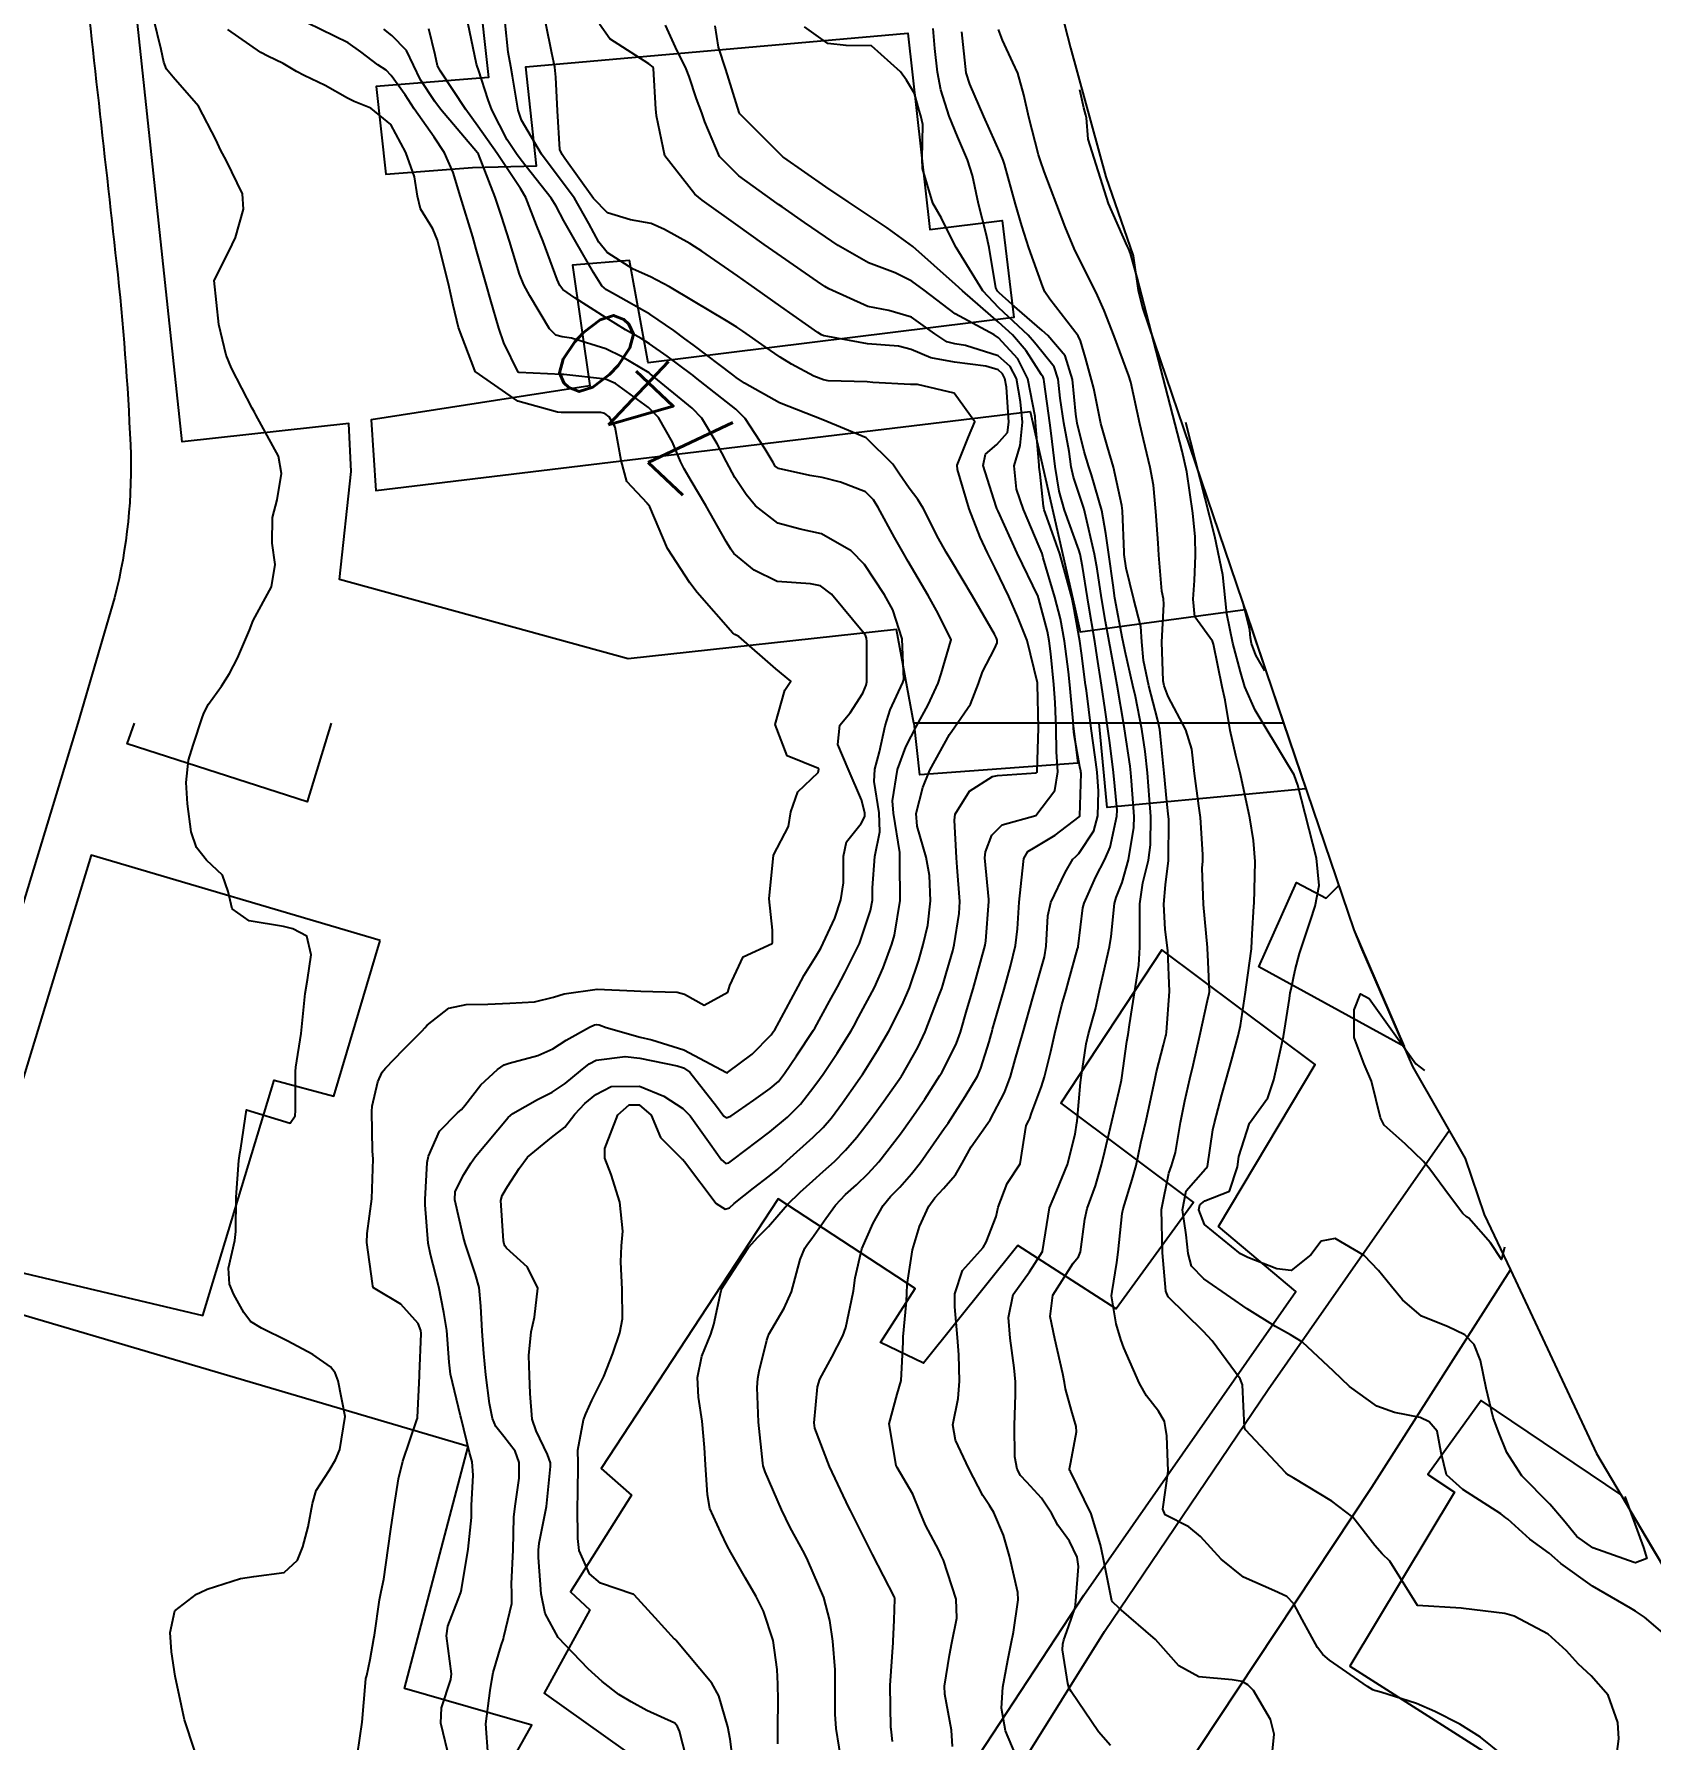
# Model space of a CAD drawing. Header units: metres. Extents: x 318500 to 325275, y 7408834 to 7428799.
# Drawn here: x 320475.8 to 320550, y 7410453.4 to 7410531.6 of the extents above; entities that cross this region are included whole.
import ezdxf
from ezdxf.enums import TextEntityAlignment as Align

# ---------------------------------------------------------------- set-up
doc = ezdxf.new("R2010")
doc.units = ezdxf.units.M
doc.header["$MEASUREMENT"] = 0
for name, color, linetype in [('Area', 45, 'Continuous'), ('Cotas', 45, 'Continuous'), ('Curvas de Nivel 1m', 11, 'Continuous'), ('Curvas de Nivel 5m', 15, 'Continuous'), ('Edificações', 30, 'Continuous'), ('Vias Primárias', 230, 'Continuous')]:
    doc.layers.add(name, color=color, linetype=linetype)
doc.styles.add('Style-STANDARD', font='STANDARD.shx')

msp = doc.modelspace()

# ---------------------------------------------------------------- linework, layer by layer
at = {"layer": 'Area'}
msp.add_lwpolyline([(320522.245, 7410535.217), (320523.335, 7410530.979), (320524.963, 7410525.054), (320526.216, 7410521.432), (320526.441, 7410519.848), (320526.64, 7410519.051), (320536.331, 7410490.524), (320536.65, 7410489.734), (320539.031, 7410484.267), (320541.446, 7410480.039), (320542.316, 7410477.469), (320543.518, 7410474.936), (320547.46, 7410466.513), (320554.254, 7410455.056)], dxfattribs=at)
at = {"layer": 'Curvas de Nivel 1m', "flags": 128}
for points, elevation in [([(320483.159, 7410452.904), (320482.702, 7410454.305), (320482.557, 7410454.936), (320482.274, 7410456.309), (320482.105, 7410457.423), (320482.037, 7410458.312), (320482.25, 7410459.305), (320483.256, 7410460.059), (320483.416, 7410460.14), (320483.738, 7410460.293), (320485.265, 7410460.781), (320485.876, 7410460.871), (320487.268, 7410461.061), (320487.881, 7410461.627), (320488.12, 7410462.232), (320488.37, 7410463.153), (320488.569, 7410464.227), (320488.733, 7410464.812), (320489.333, 7410465.735), (320489.618, 7410466.216), (320489.828, 7410466.696), (320490.071, 7410468.209), (320489.749, 7410469.85), (320489.609, 7410470.217), (320489.394, 7410470.495), (320488.578, 7410471.053), (320487.412, 7410471.683), (320486.233, 7410472.258), (320485.732, 7410472.574), (320485.427, 7410472.98), (320484.96, 7410473.802), (320484.757, 7410474.28), (320484.719, 7410475.013), (320485.01, 7410476.277), (320485.054, 7410476.699), (320485.076, 7410478.276), (320485.193, 7410479.951), (320485.235, 7410480.274), (320485.282, 7410480.516), (320485.55, 7410482.27), (320487.541, 7410481.66), (320487.778, 7410482.006), (320487.789, 7410482.238), (320487.788, 7410484.026), (320487.807, 7410484.238), (320488.05, 7410485.781), (320488.103, 7410486.235), (320488.241, 7410487.616), (320488.337, 7410488.233), (320488.502, 7410489.377), (320488.315, 7410490.233), (320487.665, 7410490.574), (320487.236, 7410490.677), (320485.67, 7410490.948), (320484.887, 7410491.491), (320484.699, 7410492.285), (320484.437, 7410493.035), (320483.701, 7410493.718), (320483.247, 7410494.305), (320483.009, 7410495.018), (320482.844, 7410496.309), (320482.776, 7410497.283), (320482.884, 7410498.309), (320483.089, 7410498.995), (320483.521, 7410500.303), (320483.594, 7410500.501), (320483.799, 7410500.871), (320484.393, 7410501.709), (320484.758, 7410502.286), (320485.126, 7410502.985), (320485.673, 7410504.273), (320485.854, 7410504.708), (320486.683, 7410506.258), (320486.861, 7410507.28), (320486.719, 7410508.258), (320486.732, 7410509.443), (320486.946, 7410510.255), (320487.152, 7410511.462), (320487.007, 7410512.254), (320485.978, 7410514.143), (320485.907, 7410514.271), (320485.809, 7410514.446), (320484.855, 7410516.287), (320484.609, 7410516.884), (320484.269, 7410518.296), (320484.06, 7410520.3), (320484.736, 7410521.634), (320485.031, 7410522.286), (320485.408, 7410523.585), (320485.363, 7410524.281), (320484.625, 7410525.8), (320484.345, 7410526.297), (320484.147, 7410526.746), (320483.348, 7410528.308), (320482.183, 7410529.632), (320481.868, 7410530.006), (320481.758, 7410530.326), (320481.626, 7410530.901), (320481.278, 7410532.334)], 737), ([(320494.87, 7410452.428), (320494.463, 7410454.147), (320494.483, 7410454.852), (320494.921, 7410456.143), (320494.945, 7410456.402), (320494.714, 7410458.145), (320494.78, 7410458.601), (320495.255, 7410459.811), (320495.341, 7410460.057), (320495.367, 7410460.138), (320495.4, 7410460.276), (320495.717, 7410462.133), (320495.856, 7410463.577), (320495.87, 7410464.132), (320495.945, 7410465.517), (320495.899, 7410466.132), (320495.766, 7410466.555), (320495.382, 7410468.14), (320495.361, 7410468.238), (320494.899, 7410470.145), (320494.841, 7410470.702), (320494.726, 7410472.147), (320494.592, 7410472.985), (320494.36, 7410474.151), (320493.976, 7410475.644), (320493.873, 7410476.156), (320493.742, 7410477.912), (320493.736, 7410478.158), (320493.831, 7410479.851), (320493.884, 7410480.156), (320494.398, 7410481.295), (320495.222, 7410482.143), (320495.402, 7410482.291), (320495.555, 7410482.478), (320496.285, 7410483.414), (320497.063, 7410484.118), (320497.365, 7410484.332), (320497.585, 7410484.42), (320498.913, 7410484.767), (320499.595, 7410485.078), (320500.204, 7410485.471), (320501.279, 7410486.063), (320501.508, 7410486.165), (320501.611, 7410486.19), (320501.722, 7410486.17), (320502.04, 7410486.054), (320503.604, 7410485.608), (320504.137, 7410485.487), (320505.595, 7410485.025), (320507.556, 7410483.98), (320507.58, 7410483.966), (320507.608, 7410483.98), (320508.736, 7410484.82), (320509.606, 7410485.713), (320509.706, 7410485.851), (320509.769, 7410485.948), (320509.976, 7410486.307), (320510.846, 7410487.932), (320511.117, 7410488.449), (320511.651, 7410489.313), (320511.879, 7410489.695), (320511.993, 7410489.917), (320512.522, 7410491.067), (320512.81, 7410491.909), (320512.918, 7410492.688), (320512.92, 7410493.908), (320513.059, 7410494.568), (320513.733, 7410495.401), (320513.91, 7410495.725), (320513.908, 7410495.897), (320513.749, 7410496.49), (320513.139, 7410497.906), (320512.669, 7410499.023), (320512.757, 7410499.91), (320513.228, 7410500.477), (320513.812, 7410501.386), (320513.965, 7410501.75), (320513.998, 7410501.897), (320513.994, 7410503.752), (320513.981, 7410503.898), (320513.948, 7410503.996), (320513.852, 7410504.14), (320512.378, 7410505.915), (320511.876, 7410506.307), (320511.408, 7410506.396), (320509.878, 7410506.499), (320508.833, 7410507.018), (320507.897, 7410507.79), (320507.756, 7410507.981), (320507.548, 7410508.341), (320506.613, 7410509.993), (320505.941, 7410511.117), (320505.61, 7410511.668), (320505.453, 7410512.007), (320505.081, 7410512.895), (320504.445, 7410514.023), (320503.987, 7410514.478), (320502.473, 7410515.583), (320502.006, 7410515.788), (320500.098, 7410515.99), (320500.009, 7410515.993), (320498.029, 7410516.09), (320498.01, 7410516.097), (320497.353, 7410517.45), (320497.116, 7410518.124), (320496.737, 7410519.442), (320496.543, 7410520.133), (320496.084, 7410521.745), (320495.974, 7410522.141), (320495.92, 7410522.313), (320495.364, 7410524.147), (320495.019, 7410525.259), (320494.624, 7410526.155), (320494.151, 7410526.879), (320493.238, 7410528.174), (320492.818, 7410528.822), (320492.185, 7410529.708), (320491.942, 7410529.948), (320491.571, 7410530.199), (320490.786, 7410530.798), (320490.205, 7410531.205), (320488.332, 7410532.125)], 739), ([(320507.905, 7410451.969), (320507.731, 7410453.413), (320507.627, 7410453.973), (320507.201, 7410455.397), (320506.884, 7410455.983), (320505.23, 7410457.956), (320505.206, 7410457.977), (320505.179, 7410458.001), (320504.283, 7410458.976), (320503.328, 7410460.029), (320503.29, 7410460.06), (320503.26, 7410460.07), (320501.778, 7410460.565), (320501.269, 7410461), (320500.803, 7410462.065), (320500.743, 7410462.61), (320500.72, 7410464.066), (320500.74, 7410464.645), (320500.76, 7410466.066), (320500.745, 7410466.671), (320501.006, 7410468.064), (320501.103, 7410468.332), (320501.379, 7410468.951), (320501.929, 7410470.052), (320502.345, 7410471.106), (320502.67, 7410472.041), (320502.784, 7410472.685), (320502.78, 7410474.04), (320502.718, 7410475.297), (320502.745, 7410476.041), (320502.811, 7410476.709), (320502.674, 7410478.042), (320502.264, 7410479.303), (320501.977, 7410480.053), (320501.974, 7410480.493), (320502.568, 7410482.045), (320503.091, 7410482.503), (320503.557, 7410482.5), (320504.102, 7410482.022), (320504.533, 7410481.008), (320505.53, 7410480.018), (320505.55, 7410480), (320505.628, 7410479.9), (320507.08, 7410477.984), (320507.496, 7410477.724), (320507.691, 7410477.783), (320507.909, 7410477.974), (320508.797, 7410478.674), (320509.519, 7410479.232), (320509.909, 7410479.559), (320510.333, 7410479.938), (320511.541, 7410481.024), (320511.996, 7410481.465), (320512.374, 7410481.912), (320512.877, 7410482.59), (320513.575, 7410483.578), (320513.708, 7410483.768), (320513.795, 7410483.897), (320514.491, 7410484.992), (320515.004, 7410485.879), (320515.622, 7410487.083), (320515.95, 7410487.865), (320516.375, 7410489.134), (320516.582, 7410489.856), (320516.789, 7410490.738), (320516.912, 7410491.852), (320516.871, 7410493.022), (320516.719, 7410493.855), (320516.309, 7410495.283), (320516.258, 7410495.862), (320516.56, 7410497.056), (320516.879, 7410497.853), (320517.786, 7410499.489), (320518.038, 7410499.838), (320518.754, 7410500.883), (320519.11, 7410501.827), (320519.294, 7410502.36), (320519.844, 7410503.411), (320519.979, 7410503.687), (320519.973, 7410503.818), (320519.939, 7410503.907), (320519.853, 7410504.091), (320518.848, 7410505.83), (320517.894, 7410507.421), (320517.638, 7410507.844), (320517.28, 7410508.479), (320516.587, 7410509.86), (320516.336, 7410510.266), (320515.939, 7410510.779), (320515.493, 7410511.425), (320515.19, 7410511.881), (320513.968, 7410513.094), (320511.98, 7410513.92), (320509.991, 7410514.696), (320508.387, 7410515.591), (320508.008, 7410515.865), (320507.854, 7410515.982), (320506.024, 7410517.363), (320505.653, 7410517.632), (320505.138, 7410518.013), (320504.041, 7410518.759), (320502.465, 7410519.643), (320502.057, 7410519.874), (320501.847, 7410520.062), (320501.456, 7410520.679), (320500.644, 7410522.074), (320500.1, 7410523.046), (320499.742, 7410523.721), (320499.51, 7410524.089), (320498.136, 7410525.818), (320497.922, 7410526.113), (320497.505, 7410526.765), (320496.8, 7410528.131), (320496.634, 7410528.592), (320496.188, 7410529.965), (320496.123, 7410530.141), (320496.097, 7410530.235), (320495.695, 7410532.145)], 742), ([(320509.909, 7410453.199), (320509.909, 7410453.939), (320509.933, 7410455.205), (320509.913, 7410455.939), (320509.883, 7410456.606), (320509.699, 7410457.943), (320509.25, 7410459.289), (320508.913, 7410459.955), (320508.432, 7410460.803), (320507.751, 7410461.973), (320507.595, 7410462.277), (320507.299, 7410462.889), (320506.79, 7410463.985), (320506.681, 7410464.625), (320506.596, 7410465.987), (320506.549, 7410466.791), (320506.436, 7410467.989), (320506.276, 7410469.096), (320506.233, 7410469.992), (320506.422, 7410470.972), (320506.838, 7410471.986), (320506.985, 7410472.426), (320507.317, 7410473.981), (320507.35, 7410474.082), (320507.453, 7410474.252), (320508.572, 7410475.963), (320508.995, 7410476.439), (320509.485, 7410476.923), (320509.962, 7410477.474), (320510.364, 7410477.937), (320510.935, 7410478.502), (320511.517, 7410479.021), (320511.992, 7410479.446), (320512.509, 7410479.91), (320513.023, 7410480.417), (320513.541, 7410481.019), (320514.206, 7410481.89), (320514.772, 7410482.672), (320515.579, 7410483.819), (320515.6, 7410483.85), (320515.613, 7410483.87), (320516.329, 7410485.13), (320516.677, 7410485.854), (320517.317, 7410487.535), (320517.435, 7410487.843), (320517.485, 7410487.989), (320517.64, 7410488.519), (320517.934, 7410489.56), (320518.002, 7410489.837), (320518.232, 7410491.284), (320518.256, 7410491.834), (320518.143, 7410493.399), (320518.102, 7410493.836), (320518.01, 7410495.563), (320518.048, 7410495.837), (320518.703, 7410496.883), (320519.766, 7410497.559), (320519.982, 7410497.601), (320521.769, 7410497.73), (320521.803, 7410497.756), (320521.807, 7410497.789), (320521.808, 7410497.827), (320521.876, 7410499.789), (320521.829, 7410501.78), (320521.821, 7410501.852), (320521.343, 7410503.798), (320520.926, 7410504.869), (320520.508, 7410505.81), (320519.889, 7410507.114), (320519.53, 7410507.824), (320519.2, 7410508.538), (320518.693, 7410509.832), (320518.148, 7410511.638), (320518.143, 7410511.838), (320518.662, 7410513.141), (320518.954, 7410513.83), (320518, 7410515.144), (320516.326, 7410515.544), (320516.005, 7410515.536), (320514.267, 7410515.636), (320514.006, 7410515.654), (320512.22, 7410515.705), (320512.007, 7410515.745), (320511.572, 7410515.927), (320510.545, 7410516.472), (320510.018, 7410516.797), (320509.327, 7410517.264), (320508.306, 7410517.976), (320508.033, 7410518.165), (320507.565, 7410518.457), (320506.05, 7410519.366), (320504.952, 7410520.017), (320504.067, 7410520.477), (320503.285, 7410520.829), (320502.083, 7410521.584), (320501.702, 7410522.064), (320501.243, 7410522.924), (320500.584, 7410524.075), (320500.12, 7410524.713), (320499.079, 7410526.096), (320498.163, 7410527.665), (320498.004, 7410528.112), (320497.741, 7410529.672), (320497.66, 7410530.118), (320497.546, 7410530.773), (320497.402, 7410532.122)], 743), ([(320512.866, 7410452.192), (320512.59, 7410453.906), (320512.536, 7410454.561), (320512.541, 7410455.907), (320512.537, 7410456.587), (320512.44, 7410457.908), (320512.3, 7410458.854), (320512.016, 7410459.912), (320511.285, 7410461.614), (320511.129, 7410461.922), (320510.485, 7410463.116), (320510.074, 7410463.939), (320509.336, 7410465.674), (320509.247, 7410465.951), (320509.223, 7410466.071), (320509.033, 7410467.955), (320508.973, 7410469.543), (320508.993, 7410469.956), (320509.063, 7410470.287), (320509.416, 7410471.715), (320509.469, 7410471.9), (320509.486, 7410471.949), (320510.198, 7410473.179), (320510.537, 7410473.934), (320510.945, 7410475.408), (320511.153, 7410475.925), (320511.28, 7410476.116), (320511.477, 7410476.38), (320512.113, 7410477.291), (320512.56, 7410477.909), (320513.017, 7410478.395), (320513.514, 7410478.839), (320514.06, 7410479.353), (320514.54, 7410479.885), (320515.543, 7410481.175), (320516.034, 7410481.863), (320516.652, 7410482.765), (320517.351, 7410483.843), (320517.435, 7410483.989), (320517.586, 7410484.271), (320518.106, 7410485.331), (320518.287, 7410485.833), (320518.589, 7410486.862), (320518.866, 7410487.828), (320519.034, 7410488.431), (320519.425, 7410489.822), (320519.457, 7410490.028), (320519.591, 7410491.821), (320519.59, 7410491.922), (320519.41, 7410493.823), (320519.432, 7410494.105), (320519.726, 7410494.872), (320520.208, 7410495.337), (320521.74, 7410495.777), (320522.621, 7410496.913), (320522.761, 7410497.775), (320522.7, 7410498.697), (320522.676, 7410499.777), (320522.635, 7410500.95), (320522.569, 7410501.779), (320522.435, 7410503.187), (320522.363, 7410503.782), (320522.28, 7410504.209), (320521.87, 7410505.754), (320521.861, 7410505.782), (320521.847, 7410505.814), (320520.886, 7410507.805), (320520.012, 7410509.736), (320519.98, 7410509.819), (320519.964, 7410509.853), (320519.931, 7410509.942), (320519.331, 7410511.826), (320519.434, 7410512.349), (320519.964, 7410512.785), (320520.448, 7410513.338), (320520.514, 7410513.812), (320520.399, 7410515.419), (320520.332, 7410515.815), (320520.222, 7410516.027), (320520.014, 7410516.209), (320519.459, 7410516.382), (320518.017, 7410516.555), (320516.925, 7410516.762), (320516.023, 7410517.141), (320515.441, 7410517.295), (320514.025, 7410517.395), (320512.212, 7410517.734), (320512.029, 7410517.772), (320511.923, 7410517.815), (320511.754, 7410517.924), (320510.047, 7410519.111), (320508.847, 7410519.968), (320508.068, 7410520.519), (320506.434, 7410521.647), (320506.088, 7410521.869), (320505.872, 7410522.003), (320504.716, 7410522.641), (320504.099, 7410522.923), (320503.151, 7410523.095), (320502.103, 7410523.403), (320501.466, 7410524.066), (320500.137, 7410525.902), (320500.015, 7410526.082), (320499.911, 7410526.316), (320499.809, 7410528.085), (320499.73, 7410529.632), (320499.678, 7410530.088), (320499.55, 7410530.739), (320499.265, 7410532.094)], 744), ([(320517.919, 7410453.082), (320517.88, 7410453.833), (320517.57, 7410455.471), (320517.552, 7410455.837), (320517.794, 7410457.264), (320517.901, 7410457.833), (320518.116, 7410458.963), (320518.098, 7410459.832), (320517.508, 7410461.617), (320517.406, 7410461.839), (320517.292, 7410462.079), (320516.687, 7410463.233), (320516.428, 7410463.853), (320516.108, 7410464.645), (320515.394, 7410465.869), (320515.341, 7410465.969), (320515.023, 7410467.875), (320515.384, 7410469.242), (320515.57, 7410469.867), (320515.658, 7410471.625), (320515.669, 7410471.866), (320515.82, 7410473.488), (320515.834, 7410473.864), (320515.853, 7410474.263), (320516.097, 7410475.861), (320516.412, 7410476.93), (320516.845, 7410477.85), (320517.114, 7410478.238), (320517.512, 7410478.666), (320518.067, 7410479.29), (320518.361, 7410479.832), (320518.788, 7410480.577), (320519.548, 7410481.662), (320519.65, 7410481.818), (320520.31, 7410483.068), (320520.582, 7410483.805), (320520.804, 7410484.589), (320521.153, 7410485.797), (320521.627, 7410487.469), (320521.717, 7410487.789), (320522.144, 7410489.292), (320522.225, 7410489.782), (320522.291, 7410491.171), (320522.431, 7410491.779), (320523.1, 7410493.165), (320523.438, 7410493.764), (320523.576, 7410493.899), (320523.714, 7410494.024), (320524.409, 7410495.074), (320524.591, 7410495.751), (320524.624, 7410496.884), (320524.567, 7410497.752), (320524.473, 7410498.449), (320524.284, 7410499.755), (320524.065, 7410501.508), (320524.032, 7410501.758), (320523.842, 7410503.209), (320523.764, 7410503.761), (320523.482, 7410505.381), (320523.393, 7410505.767), (320523.21, 7410506.44), (320522.843, 7410507.776), (320522.257, 7410509.453), (320522.133, 7410509.787), (320522.095, 7410509.951), (320521.946, 7410511.425), (320521.905, 7410511.746), (320521.903, 7410511.791), (320521.904, 7410511.838), (320521.739, 7410513.794), (320521.709, 7410514.069), (320521.383, 7410515.799), (320520.923, 7410516.71), (320520.029, 7410517.684), (320519.842, 7410517.822), (320518.044, 7410518.78), (320516.631, 7410519.861), (320516.066, 7410520.28), (320515.302, 7410520.651), (320514.078, 7410521.11), (320512.675, 7410521.914), (320512.094, 7410522.314), (320511.139, 7410522.973), (320510.107, 7410523.68), (320509.948, 7410523.792), (320509.717, 7410523.956), (320508.127, 7410525.1), (320507.243, 7410525.989), (320506.571, 7410527.589), (320506.427, 7410527.997), (320506.176, 7410528.636), (320505.839, 7410529.658), (320505.706, 7410530.007), (320505.215, 7410531.005), (320504.759, 7410532.022)], 746), ([(320490.629, 7410452.727), (320490.85, 7410454.195), (320490.996, 7410455.991), (320491.023, 7410456.193), (320491.057, 7410456.337), (320491.213, 7410457.072), (320491.388, 7410458.027), (320491.408, 7410458.187), (320491.642, 7410459.797), (320491.727, 7410460.183), (320491.84, 7410460.756), (320492.043, 7410462.179), (320492.167, 7410463.051), (320492.334, 7410464.175), (320492.511, 7410465.355), (320492.713, 7410466.169), (320493.359, 7410468.055), (320493.381, 7410468.138), (320493.386, 7410468.16), (320493.471, 7410470.076), (320493.476, 7410470.159), (320493.558, 7410472.019), (320493.54, 7410472.159), (320493.423, 7410472.474), (320492.622, 7410473.362), (320491.439, 7410474.072), (320491.366, 7410474.118), (320491.331, 7410474.192), (320491.318, 7410474.316), (320491.06, 7410476.196), (320491.072, 7410476.6), (320491.29, 7410478.193), (320491.358, 7410480.032), (320491.343, 7410480.193), (320491.329, 7410480.387), (320491.284, 7410482.194), (320491.309, 7410482.439), (320491.571, 7410483.565), (320491.765, 7410483.999), (320491.911, 7410484.185), (320492.733, 7410485.032), (320493.606, 7410485.894), (320493.73, 7410486.037), (320493.836, 7410486.158), (320494.828, 7410486.938), (320495.62, 7410487.098), (320496.615, 7410487.12), (320497.621, 7410487.169), (320498.76, 7410487.231), (320499.624, 7410487.445), (320500.106, 7410487.595), (320501.627, 7410487.801), (320503.329, 7410487.736), (320503.627, 7410487.713), (320505.289, 7410487.668), (320505.626, 7410487.58), (320506.537, 7410487.074), (320507.627, 7410487.667), (320507.707, 7410487.979), (320508.329, 7410489.291), (320509.659, 7410489.907), (320509.675, 7410489.935), (320509.668, 7410490.507), (320509.523, 7410491.953), (320509.71, 7410493.95), (320510.409, 7410495.26), (320510.513, 7410495.938), (320510.835, 7410496.853), (320511.767, 7410497.75), (320511.788, 7410497.902), (320511.784, 7410497.92), (320510.339, 7410498.505), (320509.79, 7410499.95), (320510.238, 7410501.52), (320510.507, 7410501.94), (320509.828, 7410502.505), (320508.126, 7410503.976), (320507.946, 7410504.074), (320507.852, 7410504.138), (320506.215, 7410505.997), (320505.877, 7410506.436), (320504.86, 7410508.016), (320504.035, 7410509.922), (320503.962, 7410510.03), (320503.949, 7410510.048), (320503.931, 7410510.082), (320502.99, 7410511.093), (320502.72, 7410512.048), (320502.45, 7410513.575), (320502.183, 7410514.057), (320501.982, 7410514.207), (320501.798, 7410514.246), (320499.983, 7410514.256), (320499.802, 7410514.263), (320497.99, 7410514.779), (320496.031, 7410516.14), (320496.01, 7410516.184), (320495.261, 7410518.148), (320495.02, 7410519.175), (320494.806, 7410520.153), (320494.387, 7410521.855), (320494.305, 7410522.158), (320494.095, 7410522.676), (320493.524, 7410523.589), (320493.39, 7410524.171), (320493.241, 7410525.056), (320492.849, 7410526.179), (320492.159, 7410527.468), (320491.243, 7410528.204), (320490.48, 7410528.522), (320490.175, 7410528.676), (320489.158, 7410529.252), (320488.185, 7410529.714), (320487.839, 7410529.897), (320487.232, 7410530.254), (320486.519, 7410530.589), (320486.197, 7410530.767), (320484.684, 7410531.822)], 738), ([(320505.861, 7410451.993), (320505.401, 7410453.773), (320505.316, 7410453.999), (320505.182, 7410454.143), (320503.899, 7410454.728), (320503.191, 7410455.122), (320502.619, 7410455.464), (320501.861, 7410456.05), (320501.209, 7410456.639), (320499.842, 7410458.074), (320499.246, 7410459.175), (320499.063, 7410460.083), (320498.94, 7410461.748), (320498.941, 7410462.085), (320498.971, 7410462.399), (320499.31, 7410464.08), (320499.492, 7410465.924), (320499.479, 7410466.079), (320499.346, 7410466.465), (320498.833, 7410467.559), (320498.64, 7410468.091), (320498.556, 7410469.271), (320498.518, 7410470.093), (320498.486, 7410471.012), (320498.605, 7410472.092), (320498.759, 7410472.761), (320498.901, 7410474.088), (320498.428, 7410475.064), (320497.468, 7410475.928), (320497.392, 7410476.034), (320497.363, 7410476.112), (320497.326, 7410476.259), (320497.211, 7410478.114), (320497.268, 7410478.349), (320497.51, 7410478.759), (320498.046, 7410479.578), (320498.428, 7410480.097), (320499.539, 7410481.002), (320500.143, 7410481.475), (320500.603, 7410482.069), (320501.058, 7410482.564), (320501.564, 7410482.973), (320502.273, 7410483.346), (320503.57, 7410483.353), (320504.679, 7410482.897), (320505.555, 7410482.341), (320505.889, 7410481.997), (320506.803, 7410480.722), (320507.332, 7410479.982), (320507.528, 7410479.815), (320507.667, 7410479.839), (320507.852, 7410479.975), (320509.543, 7410481.259), (320510.356, 7410481.938), (320510.948, 7410482.54), (320511.571, 7410483.325), (320511.82, 7410483.674), (320511.992, 7410483.916), (320512.631, 7410484.873), (320513.276, 7410485.903), (320513.399, 7410486.115), (320513.616, 7410486.518), (320514.344, 7410487.889), (320514.748, 7410488.779), (320515.143, 7410489.878), (320515.263, 7410490.279), (320515.528, 7410491.872), (320515.503, 7410493.668), (320515.515, 7410493.873), (320515.515, 7410494.071), (320515.226, 7410495.878), (320515.179, 7410496.448), (320515.397, 7410497.876), (320515.781, 7410498.922), (320516.266, 7410499.863), (320516.811, 7410500.849), (320517.268, 7410501.848), (320517.406, 7410502.267), (320517.849, 7410503.785), (320517.865, 7410503.825), (320517.85, 7410503.878), (320517.184, 7410505.171), (320516.813, 7410505.856), (320515.893, 7410507.419), (320515.627, 7410507.874), (320515.271, 7410508.518), (320514.511, 7410509.891), (320514.294, 7410510.255), (320513.937, 7410510.617), (320512.795, 7410511.058), (320511.943, 7410511.265), (320511.386, 7410511.37), (320509.947, 7410511.683), (320509.795, 7410511.798), (320509.694, 7410511.954), (320509.34, 7410512.579), (320508.42, 7410513.973), (320507.986, 7410514.4), (320506.142, 7410515.865), (320506.01, 7410515.97), (320505.971, 7410516.001), (320504.838, 7410516.837), (320504.024, 7410517.408), (320503.639, 7410517.649), (320502.934, 7410518.046), (320502.038, 7410518.588), (320500.607, 7410519.519), (320500.057, 7410519.893), (320499.907, 7410520.082), (320499.794, 7410520.354), (320499.145, 7410522.094), (320498.839, 7410522.84), (320498.356, 7410524.106), (320498.116, 7410524.533), (320497.036, 7410526.127), (320496.159, 7410527.383), (320495.603, 7410528.146), (320494.438, 7410529.907), (320494.31, 7410530.159), (320494.197, 7410530.658), (320493.904, 7410531.854)], 741), ([(320521.152, 7410451.912), (320520.358, 7410453.802), (320520.168, 7410454.833), (320520.238, 7410455.805), (320520.456, 7410457.035), (320520.612, 7410457.799), (320520.716, 7410458.32), (320520.941, 7410459.795), (320520.922, 7410460.138), (320520.536, 7410461.801), (320520.267, 7410462.772), (320519.828, 7410463.812), (320519.622, 7410464.123), (320519.322, 7410464.592), (320518.675, 7410465.827), (320518.063, 7410467.129), (320517.945, 7410467.834), (320518.179, 7410469.035), (320518.246, 7410469.831), (320518.208, 7410471.032), (320518.149, 7410471.833), (320518.031, 7410473.244), (320518.038, 7410473.834), (320518.387, 7410474.905), (320519.211, 7410475.823), (320519.336, 7410475.957), (320519.476, 7410476.206), (320519.931, 7410477.376), (320520.012, 7410477.812), (320520.434, 7410478.888), (320521.023, 7410479.798), (320521.302, 7410481.548), (320521.422, 7410481.792), (320521.467, 7410481.876), (320521.555, 7410482.121), (320522.013, 7410483.344), (320522.142, 7410483.782), (320522.432, 7410484.943), (320522.62, 7410485.775), (320522.94, 7410487.087), (320523.132, 7410487.767), (320523.243, 7410488.159), (320523.658, 7410489.657), (320523.684, 7410489.736), (320523.686, 7410489.76), (320523.903, 7410491.542), (320523.965, 7410491.757), (320524.497, 7410492.957), (320524.913, 7410493.748), (320525.151, 7410494.314), (320525.46, 7410495.743), (320525.471, 7410496.016), (320525.316, 7410497.745), (320525.14, 7410499.103), (320525.047, 7410499.747), (320524.928, 7410500.624), (320524.761, 7410501.751), (320524.564, 7410503.028), (320524.447, 7410503.754), (320524.161, 7410505.463), (320524.116, 7410505.758), (320523.891, 7410507.191), (320523.773, 7410507.762), (320523.717, 7410507.948), (320523.057, 7410509.773), (320522.81, 7410510.648), (320522.641, 7410511.78), (320522.451, 7410513.305), (320522.382, 7410513.784), (320522.13, 7410515.666), (320522.115, 7410515.788), (320522.09, 7410515.868), (320522.012, 7410515.987), (320521.298, 7410517.076), (320520.679, 7410517.81), (320520.039, 7410518.398), (320518.379, 7410519.837), (320518.064, 7410520.129), (320516.111, 7410521.87), (320514.93, 7410522.719), (320514.104, 7410523.272), (320513.146, 7410523.91), (320512.12, 7410524.61), (320510.187, 7410525.949), (320510.141, 7410525.983), (320509.085, 7410527.038), (320508.17, 7410527.954), (320508.154, 7410527.98), (320508.143, 7410528.008), (320507.522, 7410529.987), (320507.194, 7410531.002), (320507.041, 7410531.992)], 747), ([(320525.171, 7410453.122), (320524.621, 7410453.746), (320523.365, 7410455.601), (320523.271, 7410455.759), (320523.212, 7410455.966), (320522.969, 7410457.505), (320522.981, 7410457.764), (320523.027, 7410457.969), (320523.242, 7410458.559), (320523.556, 7410459.456), (320523.589, 7410459.757), (320523.705, 7410461.335), (320523.642, 7410461.756), (320523.297, 7410462.492), (320522.763, 7410463.226), (320522.461, 7410463.773), (320522.013, 7410464.472), (320521.331, 7410465.196), (320521.042, 7410465.501), (320520.885, 7410465.797), (320520.786, 7410466.361), (320520.761, 7410467.799), (320520.81, 7410469.225), (320520.816, 7410469.799), (320520.752, 7410470.447), (320520.563, 7410471.803), (320520.492, 7410472.747), (320520.715, 7410473.801), (320521.461, 7410474.843), (320522.049, 7410475.781), (320522.259, 7410477.008), (320522.381, 7410477.777), (320522.709, 7410478.575), (320523.199, 7410479.765), (320523.544, 7410481.155), (320523.63, 7410481.678), (320523.642, 7410481.759), (320523.803, 7410483.531), (320523.833, 7410483.757), (320524.057, 7410485.302), (320524.161, 7410485.754), (320524.478, 7410486.895), (320524.669, 7410487.75), (320524.851, 7410488.539), (320525.131, 7410489.745), (320525.196, 7410490.216), (320525.351, 7410491.743), (320525.427, 7410492.008), (320525.7, 7410492.7), (320525.991, 7410493.736), (320526.243, 7410495.222), (320526.252, 7410495.732), (320526.138, 7410497.361), (320526.106, 7410497.735), (320526.072, 7410498.035), (320525.812, 7410499.74), (320525.792, 7410499.852), (320525.473, 7410501.743), (320525.4, 7410502.171), (320525.104, 7410503.747), (320524.936, 7410504.672), (320524.752, 7410505.751), (320524.555, 7410507.089), (320524.441, 7410507.755), (320524.001, 7410509.687), (320523.983, 7410509.759), (320523.932, 7410509.919), (320523.468, 7410511.29), (320523.374, 7410511.769), (320523.272, 7410512.459), (320523.024, 7410513.774), (320522.863, 7410514.911), (320522.775, 7410515.779), (320522.585, 7410516.351), (320522.023, 7410517.051), (320521.693, 7410517.462), (320521.403, 7410517.799), (320520.048, 7410519.052), (320519.321, 7410519.827), (320518.09, 7410521.813), (320518.076, 7410521.84), (320517.418, 7410523.165), (320517.03, 7410523.856), (320516.554, 7410525.444), (320516.53, 7410525.864), (320516.569, 7410527.459), (320516.471, 7410527.865), (320516.402, 7410528.097), (320516.18, 7410528.878), (320515.808, 7410529.497), (320515.544, 7410529.88), (320514.208, 7410531.07), (320513.042, 7410531.077), (320512.209, 7410531.183), (320511.132, 7410531.936)], 748), ([(320532.544, 7410452.254), (320532.674, 7410453.638), (320532.516, 7410454.314), (320531.731, 7410455.652), (320531.467, 7410455.911), (320531.214, 7410456.053), (320530.749, 7410456.13), (320529.216, 7410456.266), (320528.299, 7410456.772), (320527.479, 7410457.706), (320527.234, 7410457.983), (320525.566, 7410459.424), (320525.26, 7410459.711), (320525.248, 7410459.74), (320525.24, 7410459.76), (320524.843, 7410461.744), (320524.711, 7410462.331), (320524.289, 7410463.75), (320523.339, 7410465.695), (320523.313, 7410465.734), (320523.297, 7410465.761), (320523.293, 7410465.809), (320523.345, 7410466.112), (320523.611, 7410467.513), (320523.59, 7410467.758), (320523.377, 7410468.488), (320523.108, 7410469.485), (320523.064, 7410469.765), (320522.991, 7410470.171), (320522.614, 7410471.772), (320522.407, 7410472.803), (320522.522, 7410473.774), (320523.465, 7410475.247), (320523.7, 7410475.525), (320523.79, 7410475.757), (320523.99, 7410477.257), (320524.108, 7410477.754), (320524.478, 7410478.788), (320524.765, 7410479.748), (320524.909, 7410480.373), (320525.237, 7410481.743), (320525.298, 7410481.999), (320525.571, 7410483.163), (320525.68, 7410483.637), (320525.697, 7410483.738), (320525.925, 7410485.415), (320525.98, 7410485.734), (320526.047, 7410486.166), (320526.294, 7410487.73), (320526.47, 7410488.905), (320526.516, 7410489.727), (320526.512, 7410490.893), (320526.524, 7410491.727), (320526.659, 7410492.685), (320526.909, 7410493.722), (320527.01, 7410494.432), (320527.015, 7410495.721), (320526.967, 7410496.507), (320526.868, 7410497.724), (320526.764, 7410498.71), (320526.613, 7410499.728), (320526.314, 7410501.231), (320526.2, 7410501.734), (320525.843, 7410503.287), (320525.749, 7410503.741), (320525.726, 7410503.867), (320525.378, 7410505.745), (320525.294, 7410506.331), (320525.101, 7410507.748), (320524.96, 7410508.704), (320524.768, 7410509.752), (320524.307, 7410511.395), (320524.183, 7410511.758), (320523.961, 7410512.469), (320523.639, 7410513.765), (320523.579, 7410514.174), (320523.434, 7410515.769), (320523.097, 7410516.85), (320522.302, 7410517.786), (320522.033, 7410518.016), (320520.657, 7410519.205), (320520.059, 7410519.746), (320519.993, 7410519.821), (320519.916, 7410519.968), (320519.609, 7410521.825), (320519.47, 7410522.453), (320519.124, 7410523.83), (320518.835, 7410525.127), (320518.62, 7410525.835), (320518.156, 7410526.911), (320517.771, 7410527.846), (320517.388, 7410529.057), (320517.231, 7410529.854), (320517.119, 7410530.943), (320517.045, 7410531.858)], 749), ([(320548.335, 7410452.256), (320548.48, 7410453.427), (320548.435, 7410454.184), (320547.991, 7410455.432), (320547.219, 7410456.311), (320546.632, 7410456.857), (320546.08, 7410457.457), (320545.241, 7410458.223), (320543.689, 7410459.058), (320543.255, 7410459.177), (320541.365, 7410459.412), (320541.259, 7410459.421), (320539.26, 7410459.55), (320537.978, 7410461.57), (320537.628, 7410461.91), (320537.297, 7410462.294), (320536.286, 7410463.59), (320535.321, 7410464.334), (320533.581, 7410465.382), (320533.338, 7410465.526), (320533.213, 7410465.632), (320531.369, 7410467.595), (320531.331, 7410467.66), (320531.322, 7410467.709), (320531.23, 7410469.662), (320531.117, 7410469.939), (320529.842, 7410471.676), (320529.427, 7410472.124), (320527.817, 7410473.704), (320527.709, 7410473.962), (320527.563, 7410475.709), (320527.511, 7410477.698), (320527.854, 7410479.376), (320527.965, 7410479.703), (320528.146, 7410480.311), (320528.381, 7410481.698), (320528.58, 7410482.68), (320528.817, 7410483.691), (320528.963, 7410484.316), (320529.271, 7410485.685), (320529.626, 7410487.295), (320529.699, 7410487.61), (320529.706, 7410487.679), (320529.651, 7410489.061), (320529.623, 7410489.681), (320529.615, 7410489.726), (320529.443, 7410491.684), (320529.383, 7410493.361), (320529.403, 7410493.685), (320529.408, 7410493.991), (320529.293, 7410495.687), (320529.225, 7410496.211), (320529.026, 7410497.691), (320528.899, 7410498.811), (320528.633, 7410499.697), (320527.813, 7410501.228), (320527.638, 7410501.713), (320527.592, 7410501.945), (320527.527, 7410503.715), (320527.614, 7410505.461), (320527.598, 7410505.714), (320527.525, 7410506.065), (320527.395, 7410507.718), (320527.359, 7410508.267), (320527.257, 7410509.72), (320527.144, 7410510.924), (320526.996, 7410511.724), (320526.68, 7410513.019), (320526.522, 7410513.732), (320526.097, 7410515.65), (320526.012, 7410515.942), (320525.344, 7410517.747), (320524.876, 7410518.924), (320524.514, 7410519.755), (320524.073, 7410520.63), (320523.507, 7410521.769), (320523.097, 7410522.772), (320522.711, 7410523.781), (320522.133, 7410525.298), (320521.957, 7410525.793), (320521.866, 7410526.073), (320521.422, 7410527.801), (320521.202, 7410528.826), (320520.914, 7410529.809), (320520.696, 7410530.311), (320520.213, 7410531.335), (320520.039, 7410531.822)], 751), ([(320551.234, 7410457.667), (320549.658, 7410459.009), (320549.258, 7410459.281), (320549.02, 7410459.422), (320547.275, 7410460.422), (320545.821, 7410461.462), (320545.545, 7410461.719), (320545.295, 7410461.942), (320544.409, 7410462.591), (320543.39, 7410463.499), (320543.311, 7410463.569), (320543.073, 7410463.743), (320541.33, 7410464.863), (320540.584, 7410465.531), (320540.34, 7410466.55), (320540.16, 7410467.538), (320539.792, 7410467.961), (320539.376, 7410468.171), (320538.202, 7410468.392), (320537.381, 7410468.68), (320536.131, 7410469.593), (320535.4, 7410470.287), (320533.974, 7410471.622), (320533.425, 7410471.961), (320532.74, 7410472.33), (320531.442, 7410473.143), (320530.693, 7410473.668), (320529.458, 7410474.524), (320528.888, 7410475.112), (320528.741, 7410475.691), (320528.64, 7410476.535), (320528.472, 7410477.695), (320528.644, 7410478.562), (320529.528, 7410479.561), (320529.592, 7410479.616), (320529.617, 7410479.679), (320529.869, 7410481.355), (320529.937, 7410481.676), (320530.279, 7410482.963), (320530.483, 7410483.671), (320530.728, 7410484.533), (320531.026, 7410485.666), (320531.133, 7410486.146), (320531.371, 7410487.663), (320531.401, 7410487.895), (320531.638, 7410489.66), (320531.639, 7410489.681), (320531.67, 7410490.327), (320531.739, 7410491.609), (320531.743, 7410491.659), (320531.758, 7410491.726), (320531.806, 7410493.659), (320531.725, 7410494.63), (320531.569, 7410495.662), (320531.522, 7410495.884), (320531.135, 7410497.666), (320530.928, 7410498.519), (320530.662, 7410499.671), (320530.426, 7410501.059), (320530.298, 7410501.675), (320529.9, 7410503.629), (320529.886, 7410503.68), (320529.851, 7410503.763), (320529.046, 7410504.877), (320528.97, 7410505.693), (320529.029, 7410506.546), (320529.068, 7410507.692), (320529.048, 7410508.558), (320528.953, 7410509.637), (320528.671, 7410511.539), (320528.455, 7410512.476), (320526.393, 7410520.451), (320526.087, 7410521.539), (320526.008, 7410521.741), (320525.941, 7410521.892), (320525.074, 7410523.834), (320524.155, 7410526.783), (320524.073, 7410527.761), (320524.048, 7410527.885), (320523.944, 7410528.226), (320523.76, 7410529.05)], 752), ([(320548.77, 7410464.54), (320549.626, 7410462.196), (320549.769, 7410461.691), (320549.254, 7410461.495), (320549.19, 7410461.522), (320547.297, 7410462.18), (320546.562, 7410462.711), (320545.944, 7410463.46), (320545.321, 7410464.188), (320544.038, 7410465.49), (320543.356, 7410466.561), (320542.968, 7410467.504), (320542.723, 7410468.16), (320542.404, 7410469.51), (320542.139, 7410470.783), (320541.856, 7410471.516), (320541.426, 7410471.952), (320540.632, 7410472.332), (320539.439, 7410472.805), (320538.565, 7410473.563), (320538.058, 7410474.173), (320537.463, 7410474.909), (320536.803, 7410475.587), (320535.482, 7410476.375), (320534.833, 7410476.256), (320534.359, 7410475.617), (320533.463, 7410474.905), (320532.802, 7410474.979), (320531.468, 7410475.505), (320531.138, 7410475.663), (320529.49, 7410477.016), (320529.23, 7410477.684), (320529.264, 7410477.923), (320529.506, 7410478.099), (320530.632, 7410478.55), (320530.995, 7410479.665), (320531.061, 7410480.138), (320531.55, 7410481.66), (320532.392, 7410482.824), (320532.658, 7410483.644), (320532.834, 7410484.399), (320533.106, 7410485.638), (320533.379, 7410487.385), (320533.419, 7410487.633), (320533.453, 7410487.812), (320533.646, 7410488.688), (320533.843, 7410489.442), (320533.899, 7410489.626), (320534.35, 7410490.95), (320534.555, 7410491.617), (320534.745, 7410492.569), (320534.616, 7410493.819), (320533.763, 7410497.169), (320533.59, 7410497.633), (320533.308, 7410498.104), (320531.804, 7410500.602), (320531.337, 7410501.665), (320531.13, 7410502.368), (320530.778, 7410503.671), (320530.513, 7410505.024), (320530.319, 7410506.816), (320529.962, 7410508.562), (320528.62, 7410513.8)], 753), ([(320532.25, 7410502.41), (320531.842, 7410503.122), (320531.646, 7410503.662), (320531.592, 7410503.923), (320531.556, 7410504.267), (320531.484, 7410504.61), (320531.22, 7410505.62)], 754), ([(320543.24, 7410475.97), (320543.108, 7410475.411), (320542.597, 7410476.175), (320541.604, 7410477.306), (320541.498, 7410477.365), (320541.335, 7410477.522), (320540.72, 7410478.324), (320539.823, 7410479.546), (320539.534, 7410479.904), (320538.688, 7410480.709), (320537.719, 7410481.577), (320537.555, 7410481.909), (320537.142, 7410483.584), (320536.812, 7410484.368), (320536.348, 7410485.593), (320536.355, 7410486.861), (320536.635, 7410487.589), (320537.036, 7410487.381), (320539.178, 7410484.385), (320539.57, 7410484.08)], 754)]:
    msp.add_lwpolyline(points, dxfattribs=dict(at, elevation=elevation))
at = {"layer": 'Curvas de Nivel 5m', "flags": 128}
for points, elevation in [([(320515.171, 7410453.301), (320515.11, 7410453.871), (320515.1, 7410453.952), (320515.066, 7410455.872), (320515.2, 7410457.841), (320515.201, 7410457.87), (320515.201, 7410457.9), (320515.245, 7410458.87), (320515.287, 7410459.842), (320515.286, 7410459.87), (320515.261, 7410459.928), (320514.263, 7410461.885), (320513.937, 7410462.531), (320513.309, 7410463.781), (320513.246, 7410463.901), (320513.177, 7410464.036), (320512.282, 7410465.911), (320511.612, 7410467.672), (320511.576, 7410467.918), (320511.728, 7410469.575), (320511.84, 7410469.916), (320512.391, 7410470.925), (320512.899, 7410471.905), (320513.038, 7410472.292), (320513.371, 7410473.901), (320513.385, 7410473.966), (320513.457, 7410474.577), (320513.773, 7410475.895), (320514.292, 7410477.084), (320514.751, 7410477.881), (320515.088, 7410478.294), (320515.513, 7410478.727), (320516.05, 7410479.334), (320516.456, 7410479.856), (320517.546, 7410481.417), (320517.721, 7410481.665), (320517.837, 7410481.837), (320518.511, 7410482.885), (320519.065, 7410483.825), (320519.222, 7410484.187), (320519.604, 7410485.396), (320519.697, 7410485.731), (320519.725, 7410485.818), (320519.766, 7410485.972), (320520.29, 7410487.81), (320520.59, 7410488.861), (320520.817, 7410489.803), (320520.9, 7410490.573), (320520.979, 7410491.801), (320521.136, 7410493.23), (320521.201, 7410493.798), (320521.384, 7410494.126), (320521.718, 7410494.326), (320522.636, 7410494.867), (320523.739, 7410495.716), (320523.76, 7410495.739), (320523.763, 7410495.76), (320523.819, 7410497.709), (320523.815, 7410497.76), (320523.811, 7410497.8), (320523.772, 7410498.004), (320523.498, 7410499.476), (320523.479, 7410499.765), (320523.464, 7410500.096), (320523.302, 7410501.768), (320523.24, 7410502.357), (320523.059, 7410503.772), (320522.874, 7410504.789), (320522.622, 7410505.779), (320522.089, 7410507.595), (320522.031, 7410507.788), (320521.905, 7410508.101), (320521.189, 7410509.801), (320520.863, 7410510.73), (320520.756, 7410511.808), (320521.03, 7410512.738), (320521.128, 7410513.803), (320521.049, 7410514.75), (320520.856, 7410515.807), (320520.573, 7410516.369), (320520.02, 7410516.845), (320518.528, 7410517.332), (320518.026, 7410517.402), (320517.668, 7410517.487), (320517.121, 7410517.854), (320516.041, 7410518.618), (320515.007, 7410518.924), (320514.048, 7410519.117), (320512.248, 7410519.918), (320512.062, 7410520.035), (320511.728, 7410520.262), (320510.082, 7410521.404), (320509.287, 7410521.962), (320508.583, 7410522.461), (320508.098, 7410522.807), (320506.437, 7410523.997), (320506.114, 7410524.265), (320504.731, 7410526.021), (320504.344, 7410527.851), (320504.328, 7410528.028), (320504.311, 7410528.168), (320504.215, 7410530.03), (320504.191, 7410530.088), (320503.99, 7410530.236), (320502.21, 7410531.39), (320501.736, 7410532.065)], 745), ([(320496.63, 7410452.646), (320496.526, 7410454.12), (320496.723, 7410455.645), (320496.799, 7410456.116), (320496.85, 7410456.47), (320497.224, 7410457.715), (320497.323, 7410458.014), (320497.35, 7410458.108), (320497.715, 7410459.641), (320497.711, 7410460.103), (320497.7, 7410460.539), (320497.772, 7410462.103), (320497.812, 7410463.593), (320497.86, 7410464.102), (320498.05, 7410465.378), (320498.052, 7410466.099), (320497.867, 7410466.621), (320497.352, 7410467.294), (320496.984, 7410467.744), (320496.831, 7410468.118), (320496.683, 7410468.807), (320496.516, 7410470.123), (320496.436, 7410471.093), (320496.354, 7410472.126), (320496.298, 7410473.266), (320496.222, 7410474.128), (320496.053, 7410474.728), (320495.57, 7410476.138), (320495.475, 7410476.483), (320495.094, 7410478.144), (320495.118, 7410478.531), (320495.518, 7410479.307), (320495.839, 7410479.821), (320496.054, 7410480.132), (320497.548, 7410481.919), (320497.758, 7410482.107), (320498.895, 7410482.755), (320499.565, 7410483.08), (320500.164, 7410483.481), (320500.867, 7410484.067), (320501.26, 7410484.389), (320501.587, 7410484.545), (320502.91, 7410484.72), (320503.589, 7410484.637), (320505.302, 7410484.286), (320505.583, 7410484.199), (320505.871, 7410483.997), (320507.106, 7410482.435), (320507.441, 7410481.981), (320507.549, 7410481.906), (320507.751, 7410481.977), (320508.806, 7410482.716), (320509.569, 7410483.247), (320509.94, 7410483.579), (320510.221, 7410483.94), (320510.769, 7410484.755), (320511.55, 7410485.921), (320511.611, 7410486.015), (320512.287, 7410487.25), (320512.649, 7410487.91), (320512.989, 7410488.557), (320513.66, 7410489.9), (320514.162, 7410491.413), (320514.25, 7410491.892), (320514.254, 7410492.45), (320514.366, 7410493.89), (320514.597, 7410495.017), (320514.564, 7410495.888), (320514.327, 7410497.326), (320514.365, 7410497.891), (320514.579, 7410498.689), (320514.832, 7410499.884), (320515.067, 7410500.615), (320515.652, 7410501.873), (320515.691, 7410502.003), (320515.611, 7410503.874), (320515.188, 7410505.205), (320514.811, 7410505.886), (320513.891, 7410507.282), (320513.28, 7410507.906), (320511.912, 7410508.695), (320510.94, 7410508.91), (320509.918, 7410509.171), (320508.891, 7410509.966), (320508.454, 7410510.491), (320507.943, 7410511.275), (320507.555, 7410511.984), (320507.134, 7410512.817), (320506.429, 7410513.996), (320505.987, 7410514.448), (320504.061, 7410516.029), (320504.034, 7410516.054), (320504.01, 7410516.066), (320502.779, 7410516.81), (320502.021, 7410517.173), (320500.447, 7410517.655), (320500.026, 7410517.719), (320499.737, 7410517.795), (320499.435, 7410518.089), (320498.544, 7410519.611), (320498.27, 7410520.107), (320498.067, 7410520.6), (320497.612, 7410522.117), (320497.241, 7410523.263), (320496.941, 7410524.128), (320496.184, 7410526.095), (320496.157, 7410526.14), (320496.14, 7410526.164), (320494.445, 7410528.157), (320494.174, 7410528.522), (320493.53, 7410529.516), (320493.2, 7410530.175), (320492.875, 7410530.854), (320492.21, 7410531.544), (320491.845, 7410531.826)], 740), ([(320543.168, 7410452.685), (320542.138, 7410453.51), (320541.189, 7410454.108), (320540.046, 7410454.688), (320539.202, 7410455.043), (320537.578, 7410455.574), (320537.283, 7410455.651), (320537.211, 7410455.677), (320536.966, 7410455.829), (320535.224, 7410457.032), (320534.914, 7410457.291), (320534.661, 7410457.609), (320533.969, 7410458.899), (320533.579, 7410459.625), (320533.265, 7410459.95), (320532.687, 7410460.22), (320531.278, 7410460.838), (320530.245, 7410461.67), (320529.3, 7410462.711), (320528.771, 7410463.154), (320527.686, 7410463.704), (320527.575, 7410463.967), (320527.819, 7410465.703), (320527.749, 7410467.32), (320527.701, 7410467.705), (320527.647, 7410467.98), (320527.377, 7410468.449), (320526.825, 7410469.159), (320526.497, 7410469.723), (320525.791, 7410471.357), (320525.651, 7410471.737), (320525.431, 7410472.466), (320525.214, 7410473.742), (320525.247, 7410473.947), (320525.465, 7410475.268), (320525.517, 7410475.739), (320525.713, 7410477.521), (320525.756, 7410477.736), (320526.172, 7410479.079), (320526.349, 7410479.728), (320526.569, 7410480.753), (320526.794, 7410481.721), (320526.935, 7410482.344), (320527.219, 7410483.715), (320527.283, 7410484.016), (320527.603, 7410485.253), (320527.698, 7410485.619), (320527.719, 7410485.708), (320527.743, 7410485.839), (320527.884, 7410487.706), (320527.8, 7410489.566), (320527.784, 7410489.708), (320527.672, 7410490.541), (320527.618, 7410491.711), (320527.699, 7410492.591), (320527.837, 7410493.708), (320527.847, 7410495.6), (320527.838, 7410495.709), (320527.75, 7410496.407), (320527.629, 7410497.712), (320527.472, 7410499.4), (320527.431, 7410499.715), (320527.324, 7410500.191), (320526.93, 7410501.723), (320526.679, 7410502.886), (320526.615, 7410503.729), (320526.565, 7410504.438), (320526.223, 7410505.735), (320525.891, 7410507.109), (320525.804, 7410507.741), (320525.796, 7410507.847), (320525.718, 7410509.742), (320525.694, 7410509.981), (320525.316, 7410511.746), (320525.041, 7410512.672), (320524.728, 7410513.753), (320524.402, 7410515.358), (320524.299, 7410515.757), (320524.02, 7410516.767), (320523.799, 7410517.535), (320523.688, 7410517.765), (320522.387, 7410519.453), (320522.165, 7410519.788), (320522.063, 7410520.02), (320521.429, 7410521.8), (320521.102, 7410522.807), (320520.81, 7410523.81), (320520.31, 7410525.645), (320520.251, 7410525.818), (320520.144, 7410526.086), (320519.36, 7410527.828), (320518.715, 7410529.304), (320518.558, 7410529.836), (320518.351, 7410531.705)], 750)]:
    msp.add_lwpolyline(points, dxfattribs=dict(at, elevation=elevation))
at = {"layer": 'Edificações'}
for points in [[(320495.707, 7410538.057), (320496.643, 7410529.617), (320491.494, 7410529.211), (320491.931, 7410525.19), (320495.908, 7410525.485), (320498.838, 7410525.572), (320498.358, 7410530.106), (320515.873, 7410531.652), (320516.887, 7410522.639), (320520.198, 7410523.066), (320520.733, 7410518.617), (320503.966, 7410516.537), (320503.111, 7410521.23), (320500.495, 7410521.017), (320501.296, 7410515.47), (320491.257, 7410513.923), (320491.47, 7410510.67), (320521.49, 7410514.292), (320523.519, 7410505.366), (320523.786, 7410504.193), (320531.341, 7410505.213), (320533.112, 7410500), (320516.15, 7410500), (320515.349, 7410504.299), (320503.056, 7410502.962), (320489.813, 7410506.588), (320490.347, 7410511.548), (320490.239, 7410513.754), (320482.597, 7410512.903), (320480.087, 7410536.414)], [(320489.432, 7410500), (320488.326, 7410496.392), (320480.075, 7410499.058), (320480.412, 7410500)], [(320523.448, 7410500), (320523.672, 7410498.175), (320516.422, 7410497.639), (320516.165, 7410500)], [(320533.112, 7410500), (320534.134, 7410496.991), (320525.017, 7410496.133), (320524.654, 7410500)], [(320502.754, 7410427.737), (320523.955, 7410460.021), (320533.672, 7410473.942), (320530.119, 7410476.92), (320534.562, 7410484.357), (320527.519, 7410489.616), (320522.887, 7410482.583), (320528.978, 7410478.02), (320525.425, 7410473.141), (320520.921, 7410476.056), (320516.596, 7410470.658), (320514.63, 7410471.609), (320516.216, 7410474.08), (320509.935, 7410478.199), (320501.805, 7410465.819), (320503.197, 7410464.607), (320500.406, 7410460.171), (320501.294, 7410459.347), (320499.197, 7410455.529), (320504.718, 7410451.6)], [(320494.69, 7410447.028), (320498.623, 7410454.062), (320492.785, 7410455.731), (320495.706, 7410466.836), (320472.484, 7410473.68)]]:
    msp.add_lwpolyline(points, dxfattribs=at)
for points in [[(320491.667, 7410490.045), (320478.418, 7410493.957), (320472.753, 7410475.389), (320483.541, 7410472.84), (320486.806, 7410483.638), (320489.555, 7410482.893), (320491.667, 7410490.045)], [(320535.63, 7410492.587), (320535.795, 7410492.101), (320536.331, 7410490.524), (320538.637, 7410485.172), (320531.974, 7410488.834), (320533.706, 7410492.694), (320535.066, 7410491.982), (320535.638, 7410492.565)], [(320548.588, 7410464.611), (320542.178, 7410468.945), (320539.729, 7410465.55), (320540.954, 7410464.735), (320536.153, 7410456.765), (320544.478, 7410451.449), (320544.066, 7410450.282), (320547.912, 7410447.538), (320553.836, 7410455.761), (320551.494, 7410459.71), (320550.004, 7410462.223), (320548.588, 7410464.611)]]:
    msp.add_lwpolyline(points, close=True, dxfattribs=at)
at = {"layer": 'Vias Primárias'}
for points in [[(320496.791, 7410625.506), (320471.733, 7410623.643, 0.203768), (320469.01, 7410622.239, 0.261411), (320468.374, 7410618.765), (320471.257, 7410593.727), (320473.679, 7410572.759), (320475.715, 7410555.777), (320477.836, 7410536.759, -0.000135), (320479.58, 7410521.084, -0.017061), (320480.217, 7410512.767, -0.072611), (320479.495, 7410505.76), (320477.8, 7410500), (320470.701, 7410476.641), (320465.483, 7410459.391), (320463.064, 7410451.18, 0.441245), (320465.753, 7410446.74), (320481.401, 7410435.546), (320500, 7410423.985, 0.3564), (320502.442, 7410424.487), (320506.218, 7410429.124), (320517.062, 7410445.815), (320524.891, 7410458.356), (320532.401, 7410469.453), (320540.707, 7410481.333)], [(320603.478, 7410385.44), (320598.707, 7410384.619), (320586.571, 7410384.858), (320572.811, 7410385.955), (320559.792, 7410387.106), (320551.861, 7410389.826), (320532.402, 7410400.674), (320521.677, 7410406.957), (320521.858, 7410408.494), (320508.095, 7410418.357, -0.159996), (320508.515, 7410421.837), (320513.312, 7410429.194), (320521.132, 7410440.519), (320529.253, 7410453.047), (320537.162, 7410464.974), (320543.518, 7410474.936)]]:
    msp.add_lwpolyline(points, format="xyb", dxfattribs=at)

# ---------------------------------------------------------------- texts
at = {"layer": 'Cotas', "style": 'Style-STANDARD'}
msp.add_text('740', height=4, rotation=136.62071, dxfattribs=at).set_placement((320503.863, 7410514.812, 740), align=Align.MIDDLE_CENTER)

doc.saveas('drawing.dxf')
